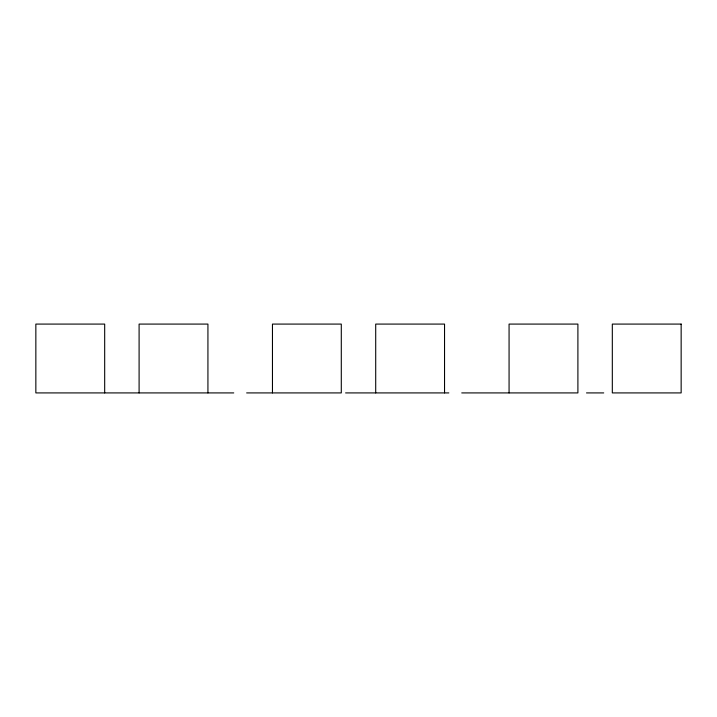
<?xml version="1.0" encoding="UTF-8"?>
<svg xmlns="http://www.w3.org/2000/svg" width="717" height="717" viewBox="0 0 717 717"><rect width="100%" height="100%" fill="white"/><g stroke="black" fill="none" stroke-linecap="round" stroke-linejoin="round"><path stroke-width="1.08" d="M233.742 392.916L35.85 392.916L35.85 324.084L104.682 324.084L104.682 392.916M246.648 392.916L341.292 392.916L341.292 324.084L272.46 324.084L272.46 392.916M345.594 392.916L448.842 392.916M461.748 392.916L577.902 392.916L577.902 324.084L509.07 324.084L509.07 392.916M586.506 392.916L603.714 392.916M444.54 392.916L444.54 324.084L375.708 324.084L375.708 392.916M207.93 392.916L207.93 324.084L139.098 324.084L139.098 392.916M681.15 324.084L612.318 324.084L612.318 392.916L681.15 392.916L681.15 324.084"/></g></svg>
